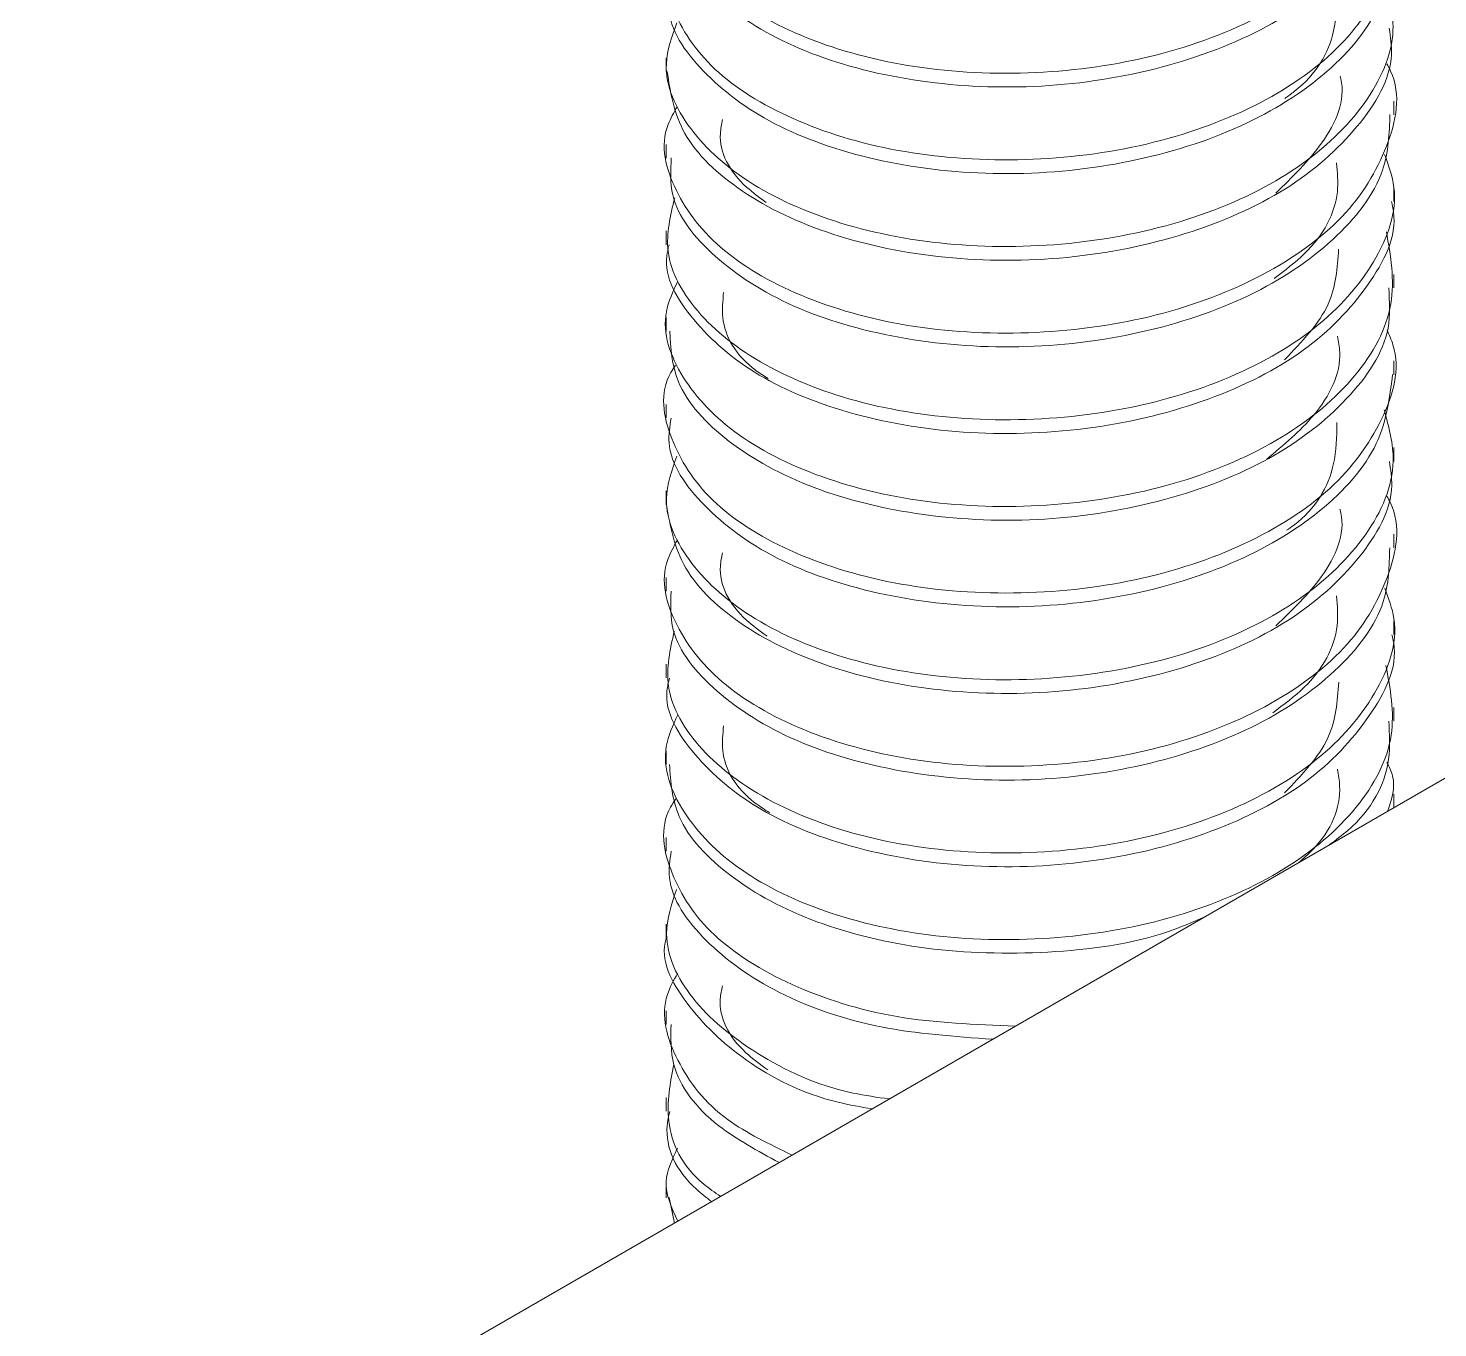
# Model space of a CAD drawing. Extents: x -976302 to -776254, y 5665 to 231437.
# Drawn here: x -791818.7 to -791701.7, y 80871.2 to 80979 of the extents above; entities that cross this region are included whole.
import ezdxf

# ---------------------------------------------------------------- set-up
doc = ezdxf.new("R2010")
doc.units = 0
doc.header["$LTSCALE"] = 1000
doc.header["$MEASUREMENT"] = 0

msp = doc.modelspace()

# ---------------------------------------------------------------- linework, layer by layer
at = {"linetype": 'Continuous', "lineweight": 15}
for p, q in [((-794289.17, 79422.73), (-791446.94, 81063.52)), ((-794289.17, 79422.73), (-791446.94, 81063.52)), ((-791765.74, 80976.59), (-791765.74, 80975.45)), ((-791765.74, 80976.59), (-791765.74, 80975.45)), ((-791705.35, 80971.85), (-791705.35, 80972.99)), ((-791705.35, 80971.85), (-791705.35, 80972.99)), ((-791765.74, 80969.4), (-791765.74, 80968.26)), ((-791765.74, 80969.4), (-791765.74, 80968.26)), ((-791705.35, 80964.66), (-791705.35, 80965.81)), ((-791705.35, 80964.66), (-791705.35, 80965.81)), ((-791765.74, 80962.21), (-791765.74, 80961.07)), ((-791765.74, 80962.21), (-791765.74, 80961.07)), ((-791705.35, 80957.48), (-791705.35, 80958.61)), ((-791705.35, 80957.48), (-791705.35, 80958.61)), ((-791765.74, 80955.02), (-791765.74, 80953.88)), ((-791765.74, 80955.02), (-791765.74, 80953.88)), ((-791705.35, 80950.28), (-791705.35, 80951.42)), ((-791705.35, 80950.28), (-791705.35, 80951.42)), ((-791765.74, 80947.82), (-791765.74, 80946.69)), ((-791765.74, 80947.82), (-791765.74, 80946.69)), ((-791705.35, 80943.09), (-791705.35, 80944.23)), ((-791705.35, 80943.09), (-791705.35, 80944.23)), ((-791765.74, 80940.64), (-791765.74, 80939.49)), ((-791765.74, 80940.64), (-791765.74, 80939.49)), ((-791705.35, 80935.9), (-791705.35, 80937.04)), ((-791705.35, 80935.9), (-791705.35, 80937.04)), ((-791765.74, 80933.44), (-791765.74, 80932.31)), ((-791765.74, 80933.44), (-791765.74, 80932.31)), ((-791705.35, 80928.71), (-791705.35, 80929.85)), ((-791705.35, 80928.71), (-791705.35, 80929.85)), ((-791765.74, 80926.25), (-791765.74, 80925.11)), ((-791765.74, 80926.25), (-791765.74, 80925.11)), ((-791705.35, 80921.52), (-791705.35, 80922.66)), ((-791705.35, 80921.52), (-791705.35, 80922.66)), ((-791765.74, 80919.07), (-791765.74, 80917.92)), ((-791765.74, 80919.07), (-791765.74, 80917.92)), ((-791705.35, 80914.34), (-791705.35, 80915.47)), ((-791705.35, 80914.34), (-791705.35, 80915.47)), ((-791765.74, 80911.87), (-791765.74, 80910.73)), ((-791765.74, 80911.87), (-791765.74, 80910.73)), ((-791765.74, 80904.68), (-791765.74, 80903.54)), ((-791765.74, 80904.68), (-791765.74, 80903.54)), ((-791765.74, 80897.49), (-791765.74, 80896.35)), ((-791765.74, 80897.49), (-791765.74, 80896.35)), ((-791765.74, 80890.3), (-791765.74, 80889.16)), ((-791765.74, 80890.3), (-791765.74, 80889.16)), ((-791765.74, 80883.11), (-791765.74, 80881.97)), ((-791765.74, 80883.11), (-791765.74, 80881.97)), ((-791765.06, 80879.87), (-791765.49, 80881.98)), ((-791765.06, 80879.87), (-791765.49, 80881.98))]:
    msp.add_line(p, q, dxfattribs=at)
for points, knots in [([(-791764.78, 80993.99), (-791765.16, 80993.2), (-791766.39, 80990.65), (-791764.83, 80986.05), (-791760.32, 80981.15), (-791752.82, 80977.39), (-791743.42, 80975.28), (-791733.12, 80975.16), (-791723.1, 80976.98), (-791714.46, 80980.71), (-791708.27, 80985.81), (-791704.93, 80991.91), (-791705.6, 80996.08), (-791705.93, 80998.15)], [0, 0, 0, 0, 0.042763, 0.138567, 0.234345, 0.330141, 0.425922, 0.5217, 0.617495, 0.713274, 0.809082, 0.904857, 1, 1, 1, 1]), ([(-791764.78, 80993.99), (-791765.16, 80993.2), (-791766.39, 80990.65), (-791764.83, 80986.05), (-791760.32, 80981.15), (-791752.82, 80977.39), (-791743.42, 80975.28), (-791733.12, 80975.16), (-791723.1, 80976.98), (-791714.46, 80980.71), (-791708.27, 80985.81), (-791704.93, 80991.91), (-791705.6, 80996.08), (-791705.93, 80998.15)], [0, 0, 0, 0, 0.042763, 0.138567, 0.234345, 0.330141, 0.425922, 0.5217, 0.617495, 0.713274, 0.809082, 0.904857, 1, 1, 1, 1]), ([(-791705.77, 80993.43), (-791705.71, 80992.26), (-791705.54, 80989), (-791709.04, 80983.91), (-791715.53, 80978.91), (-791724.45, 80975.51), (-791734.57, 80973.89), (-791744.82, 80974.36), (-791754.04, 80976.68), (-791761.06, 80980.64), (-791765.23, 80985.28), (-791765.36, 80988.48), (-791765.41, 80989.85)], [0, 0, 0, 0, 0.060044, 0.167522, 0.275, 0.38249, 0.489961, 0.597462, 0.704936, 0.812429, 0.919904, 1, 1, 1, 1]), ([(-791705.77, 80993.43), (-791705.71, 80992.26), (-791705.54, 80989), (-791709.04, 80983.91), (-791715.53, 80978.91), (-791724.45, 80975.51), (-791734.57, 80973.89), (-791744.82, 80974.36), (-791754.04, 80976.68), (-791761.06, 80980.64), (-791765.23, 80985.28), (-791765.36, 80988.48), (-791765.41, 80989.85)], [0, 0, 0, 0, 0.060044, 0.167522, 0.275, 0.38249, 0.489961, 0.597462, 0.704936, 0.812429, 0.919904, 1, 1, 1, 1]), ([(-791764.98, 80987.04), (-791765.09, 80986.88), (-791766.37, 80985.02), (-791765.68, 80981.01), (-791762.56, 80975.78), (-791756.05, 80971.52), (-791747.31, 80968.69), (-791737.22, 80967.79), (-791726.94, 80968.83), (-791717.65, 80971.84), (-791710.31, 80976.48), (-791706.1, 80982.21), (-791704.67, 80986.98), (-791705.73, 80989.44), (-791705.92, 80989.89)], [0, 0, 0, 0, 0.008871, 0.105857, 0.202841, 0.29982, 0.396816, 0.493791, 0.590792, 0.687769, 0.784762, 0.881742, 0.978718, 1, 1, 1, 1]), ([(-791764.98, 80987.04), (-791765.09, 80986.88), (-791766.37, 80985.02), (-791765.68, 80981.01), (-791762.56, 80975.78), (-791756.05, 80971.52), (-791747.31, 80968.69), (-791737.22, 80967.79), (-791726.94, 80968.83), (-791717.65, 80971.84), (-791710.31, 80976.48), (-791706.1, 80982.21), (-791704.67, 80986.98), (-791705.73, 80989.44), (-791705.92, 80989.89)], [0, 0, 0, 0, 0.008871, 0.105857, 0.202841, 0.29982, 0.396816, 0.493791, 0.590792, 0.687769, 0.784762, 0.881742, 0.978718, 1, 1, 1, 1]), ([(-791705.43, 80986.24), (-791705.7, 80984.25), (-791706.26, 80980.18), (-791711.27, 80974.59), (-791718.83, 80970.17), (-791728.36, 80967.45), (-791738.67, 80966.64), (-791748.63, 80967.88), (-791757.16, 80970.86), (-791763.03, 80975.36), (-791765.86, 80979.53), (-791765.45, 80981.99), (-791765.35, 80982.63)], [0, 0, 0, 0, 0.102498, 0.209988, 0.317501, 0.424991, 0.532483, 0.639988, 0.747478, 0.855, 0.962487, 1, 1, 1, 1]), ([(-791705.43, 80986.24), (-791705.7, 80984.25), (-791706.26, 80980.18), (-791711.27, 80974.59), (-791718.83, 80970.17), (-791728.36, 80967.45), (-791738.67, 80966.64), (-791748.63, 80967.88), (-791757.16, 80970.86), (-791763.03, 80975.36), (-791765.86, 80979.53), (-791765.45, 80981.99), (-791765.35, 80982.63)], [0, 0, 0, 0, 0.102498, 0.209988, 0.317501, 0.424991, 0.532483, 0.639988, 0.747478, 0.855, 0.962487, 1, 1, 1, 1]), ([(-791764.85, 80979.49), (-791765.26, 80978.35), (-791766.32, 80975.42), (-791764.15, 80970.56), (-791758.95, 80965.87), (-791750.97, 80962.41), (-791741.29, 80960.72), (-791730.95, 80961), (-791721.13, 80963.23), (-791712.91, 80967.3), (-791707.37, 80972.64), (-791704.83, 80978.32), (-791705.76, 80981.88), (-791706.15, 80983.37)], [0, 0, 0, 0, 0.061048, 0.157642, 0.254215, 0.350815, 0.447384, 0.543963, 0.640544, 0.737117, 0.833711, 0.930281, 1, 1, 1, 1]), ([(-791764.85, 80979.49), (-791765.26, 80978.35), (-791766.32, 80975.42), (-791764.15, 80970.56), (-791758.95, 80965.87), (-791750.97, 80962.41), (-791741.29, 80960.72), (-791730.95, 80961), (-791721.13, 80963.23), (-791712.91, 80967.3), (-791707.37, 80972.64), (-791704.83, 80978.32), (-791705.76, 80981.88), (-791706.15, 80983.37)], [0, 0, 0, 0, 0.061048, 0.157642, 0.254215, 0.350815, 0.447384, 0.543963, 0.640544, 0.737117, 0.833711, 0.930281, 1, 1, 1, 1]), ([(-791710.09, 80982.27), (-791710.09, 80981.12), (-791710.1, 80978.17), (-791711.92, 80974.95), (-791714.14, 80973.4), (-791714.41, 80973.21)], [0, 0, 0, 0, 0.3608672, 0.9226714, 1, 1, 1, 1]), ([(-791710.09, 80982.27), (-791710.09, 80981.12), (-791710.1, 80978.17), (-791711.92, 80974.95), (-791714.14, 80973.4), (-791714.41, 80973.21)], [0, 0, 0, 0, 0.3608672, 0.9226714, 1, 1, 1, 1]), ([(-791705.74, 80979.03), (-791705.63, 80978.31), (-791705.22, 80975.5), (-791708.05, 80970.73), (-791713.91, 80965.46), (-791722.44, 80961.7), (-791732.39, 80959.68), (-791742.71, 80959.71), (-791752.24, 80961.67), (-791759.8, 80965.3), (-791764.83, 80970.13), (-791765.39, 80973.71), (-791765.66, 80975.45)], [0, 0, 0, 0, 0.037309, 0.144812, 0.252302, 0.359821, 0.467308, 0.574819, 0.682311, 0.789809, 0.897309, 1, 1, 1, 1]), ([(-791705.74, 80979.03), (-791705.63, 80978.31), (-791705.22, 80975.5), (-791708.05, 80970.73), (-791713.91, 80965.46), (-791722.44, 80961.7), (-791732.39, 80959.68), (-791742.71, 80959.71), (-791752.24, 80961.67), (-791759.8, 80965.3), (-791764.83, 80970.13), (-791765.39, 80973.71), (-791765.66, 80975.45)], [0, 0, 0, 0, 0.037309, 0.144812, 0.252302, 0.359821, 0.467308, 0.574819, 0.682311, 0.789809, 0.897309, 1, 1, 1, 1]), ([(-791764.82, 80972.52), (-791765.1, 80972.03), (-791766.4, 80969.81), (-791765.3, 80965.47), (-791761.42, 80960.41), (-791754.37, 80956.41), (-791745.26, 80953.95), (-791735.03, 80953.47), (-791724.86, 80954.92), (-791715.92, 80958.32), (-791709.11, 80963.23), (-791705.62, 80969.14), (-791704.66, 80973.7), (-791705.82, 80975.89), (-791705.93, 80976.09)], [0, 0, 0, 0, 0.027134, 0.1234523, 0.2197527, 0.31606, 0.4123679, 0.5086641, 0.604986, 0.7012855, 0.7976097, 0.8939059, 0.9902097, 1, 1, 1, 1]), ([(-791764.82, 80972.52), (-791765.1, 80972.03), (-791766.4, 80969.81), (-791765.3, 80965.47), (-791761.42, 80960.41), (-791754.37, 80956.41), (-791745.26, 80953.95), (-791735.03, 80953.47), (-791724.86, 80954.92), (-791715.92, 80958.32), (-791709.11, 80963.23), (-791705.62, 80969.14), (-791704.66, 80973.7), (-791705.82, 80975.89), (-791705.93, 80976.09)], [0, 0, 0, 0, 0.027134, 0.1234523, 0.2197527, 0.31606, 0.4123679, 0.5086641, 0.604986, 0.7012855, 0.7976097, 0.8939059, 0.9902097, 1, 1, 1, 1]), ([(-791709.81, 80975.07), (-791709.79, 80974.99), (-791709.31, 80973.14), (-791710.84, 80969.55), (-791713.78, 80966.69), (-791715.15, 80965.35)], [0, 0, 0, 0, 0.0226354, 0.5417076, 1, 1, 1, 1]), ([(-791709.81, 80975.07), (-791709.79, 80974.99), (-791709.31, 80973.14), (-791710.84, 80969.55), (-791713.78, 80966.69), (-791715.15, 80965.35)], [0, 0, 0, 0, 0.0226354, 0.5417076, 1, 1, 1, 1]), ([(-791705.68, 80971.87), (-791705.73, 80970.31), (-791705.85, 80966.67), (-791710.02, 80961.32), (-791717.03, 80956.58), (-791726.25, 80953.49), (-791736.49, 80952.25), (-791746.62, 80953.09), (-791755.54, 80955.71), (-791762.04, 80959.94), (-791765.54, 80964.37), (-791765.37, 80967.24), (-791765.31, 80968.27)], [0, 0, 0, 0, 0.079908, 0.187383, 0.294867, 0.402349, 0.509819, 0.617317, 0.724791, 0.832294, 0.939764, 1, 1, 1, 1]), ([(-791705.68, 80971.87), (-791705.73, 80970.31), (-791705.85, 80966.67), (-791710.02, 80961.32), (-791717.03, 80956.58), (-791726.25, 80953.49), (-791736.49, 80952.25), (-791746.62, 80953.09), (-791755.54, 80955.71), (-791762.04, 80959.94), (-791765.54, 80964.37), (-791765.37, 80967.24), (-791765.31, 80968.27)], [0, 0, 0, 0, 0.079908, 0.187383, 0.294867, 0.402349, 0.509819, 0.617317, 0.724791, 0.832294, 0.939764, 1, 1, 1, 1]), ([(-791757.44, 80964.58), (-791758, 80964.99), (-791760.25, 80966.61), (-791761.53, 80969.16), (-791761.14, 80971.07), (-791761.06, 80971.46)], [0, 0, 0, 0, 0.208927, 0.839793, 1, 1, 1, 1]), ([(-791757.44, 80964.58), (-791758, 80964.99), (-791760.25, 80966.61), (-791761.53, 80969.16), (-791761.14, 80971.07), (-791761.06, 80971.46)], [0, 0, 0, 0, 0.208927, 0.839793, 1, 1, 1, 1]), ([(-791765.03, 80964.97), (-791765.39, 80963.49), (-791766.19, 80960.19), (-791763.31, 80955.1), (-791757.47, 80950.65), (-791749.04, 80947.5), (-791739.13, 80946.24), (-791728.79, 80946.92), (-791719.24, 80949.57), (-791711.47, 80953.96), (-791706.62, 80959.52), (-791704.74, 80964.71), (-791705.79, 80967.66), (-791706.12, 80968.57)], [0, 0, 0, 0, 0.079313, 0.176775, 0.274223, 0.3717, 0.469145, 0.566611, 0.664062, 0.761517, 0.858977, 0.956422, 1, 1, 1, 1]), ([(-791765.03, 80964.97), (-791765.39, 80963.49), (-791766.19, 80960.19), (-791763.31, 80955.1), (-791757.47, 80950.65), (-791749.04, 80947.5), (-791739.13, 80946.24), (-791728.79, 80946.92), (-791719.24, 80949.57), (-791711.47, 80953.96), (-791706.62, 80959.52), (-791704.74, 80964.71), (-791705.79, 80967.66), (-791706.12, 80968.57)], [0, 0, 0, 0, 0.079313, 0.176775, 0.274223, 0.3717, 0.469145, 0.566611, 0.664062, 0.761517, 0.858977, 0.956422, 1, 1, 1, 1]), ([(-791710.12, 80967.87), (-791710.04, 80967.07), (-791709.79, 80964.48), (-791711.65, 80961), (-791714.4, 80958.94), (-791715.28, 80958.27)], [0, 0, 0, 0, 0.232256, 0.753182, 1, 1, 1, 1]), ([(-791710.12, 80967.87), (-791710.04, 80967.07), (-791709.79, 80964.48), (-791711.65, 80961), (-791714.4, 80958.94), (-791715.28, 80958.27)], [0, 0, 0, 0, 0.232256, 0.753182, 1, 1, 1, 1]), ([(-791705.55, 80964.65), (-791705.49, 80964.36), (-791704.95, 80962.01), (-791707.22, 80957.58), (-791712.39, 80952.08), (-791720.5, 80947.97), (-791730.22, 80945.57), (-791740.57, 80945.15), (-791750.33, 80946.73), (-791758.5, 80950.02), (-791763.76, 80954.72), (-791766.1, 80958.64), (-791765.58, 80960.75), (-791765.5, 80961.05)], [0, 0, 0, 0, 0.01465, 0.122179, 0.229686, 0.337224, 0.444726, 0.552242, 0.659757, 0.767265, 0.874793, 0.982297, 1, 1, 1, 1]), ([(-791705.55, 80964.65), (-791705.49, 80964.36), (-791704.95, 80962.01), (-791707.22, 80957.58), (-791712.39, 80952.08), (-791720.5, 80947.97), (-791730.22, 80945.57), (-791740.57, 80945.15), (-791750.33, 80946.73), (-791758.5, 80950.02), (-791763.76, 80954.72), (-791766.1, 80958.64), (-791765.58, 80960.75), (-791765.5, 80961.05)], [0, 0, 0, 0, 0.01465, 0.122179, 0.229686, 0.337224, 0.444726, 0.552242, 0.659757, 0.767265, 0.874793, 0.982297, 1, 1, 1, 1]), ([(-791764.78, 80958.02), (-791765.17, 80957.19), (-791766.38, 80954.59), (-791764.75, 80949.96), (-791760.16, 80945.08), (-791752.6, 80941.36), (-791743.16, 80939.3), (-791732.85, 80939.23), (-791722.85, 80941.1), (-791714.26, 80944.87), (-791708.15, 80950.01), (-791704.91, 80956.06), (-791705.62, 80960.15), (-791705.97, 80962.15)], [0, 0, 0, 0, 0.045054, 0.140953, 0.236827, 0.332719, 0.428594, 0.524468, 0.620357, 0.716231, 0.812134, 0.908004, 1, 1, 1, 1]), ([(-791764.78, 80958.02), (-791765.17, 80957.19), (-791766.38, 80954.59), (-791764.75, 80949.96), (-791760.16, 80945.08), (-791752.6, 80941.36), (-791743.16, 80939.3), (-791732.85, 80939.23), (-791722.85, 80941.1), (-791714.26, 80944.87), (-791708.15, 80950.01), (-791704.91, 80956.06), (-791705.62, 80960.15), (-791705.97, 80962.15)], [0, 0, 0, 0, 0.045054, 0.140953, 0.236827, 0.332719, 0.428594, 0.524468, 0.620357, 0.716231, 0.812134, 0.908004, 1, 1, 1, 1]), ([(-791709.94, 80960.7), (-791710.04, 80959.15), (-791710.26, 80955.86), (-791712.98, 80953.02), (-791714.43, 80951.52)], [0, 0, 0, 0, 0.472172, 1, 1, 1, 1]), ([(-791709.94, 80960.7), (-791710.04, 80959.15), (-791710.26, 80955.86), (-791712.98, 80953.02), (-791714.43, 80951.52)], [0, 0, 0, 0, 0.472172, 1, 1, 1, 1]), ([(-791705.78, 80957.48), (-791705.71, 80956.36), (-791705.5, 80953.16), (-791708.9, 80948.11), (-791715.32, 80943.07), (-791724.19, 80939.62), (-791734.3, 80937.95), (-791744.56, 80938.37), (-791753.82, 80940.64), (-791760.91, 80944.56), (-791765.18, 80949.23), (-791765.36, 80952.48), (-791765.43, 80953.89)], [0, 0, 0, 0, 0.057192, 0.164673, 0.27215, 0.379644, 0.487115, 0.594618, 0.702092, 0.809585, 0.917062, 1, 1, 1, 1]), ([(-791705.78, 80957.48), (-791705.71, 80956.36), (-791705.5, 80953.16), (-791708.9, 80948.11), (-791715.32, 80943.07), (-791724.19, 80939.62), (-791734.3, 80937.95), (-791744.56, 80938.37), (-791753.82, 80940.64), (-791760.91, 80944.56), (-791765.18, 80949.23), (-791765.36, 80952.48), (-791765.43, 80953.89)], [0, 0, 0, 0, 0.057192, 0.164673, 0.27215, 0.379644, 0.487115, 0.594618, 0.702092, 0.809585, 0.917062, 1, 1, 1, 1]), ([(-791757.28, 80949.96), (-791757.63, 80950.18), (-791759.8, 80951.57), (-791761.27, 80954.17), (-791761.04, 80956.4), (-791760.97, 80957.09)], [0, 0, 0, 0, 0.116946, 0.72583, 1, 1, 1, 1]), ([(-791757.28, 80949.96), (-791757.63, 80950.18), (-791759.8, 80951.57), (-791761.27, 80954.17), (-791761.04, 80956.4), (-791760.97, 80957.09)], [0, 0, 0, 0, 0.116946, 0.72583, 1, 1, 1, 1]), ([(-791764.95, 80951.07), (-791765.09, 80950.87), (-791766.37, 80948.96), (-791765.64, 80944.91), (-791762.42, 80939.7), (-791755.84, 80935.47), (-791747.05, 80932.69), (-791736.95, 80931.84), (-791726.68, 80932.93), (-791717.43, 80935.99), (-791710.15, 80940.66), (-791706.03, 80946.42), (-791704.67, 80951.17), (-791705.74, 80953.59), (-791705.92, 80954)], [0, 0, 0, 0, 0.011183, 0.108083, 0.204979, 0.301871, 0.398778, 0.495665, 0.59258, 0.689469, 0.786375, 0.883267, 0.980156, 1, 1, 1, 1]), ([(-791764.95, 80951.07), (-791765.09, 80950.87), (-791766.37, 80948.96), (-791765.64, 80944.91), (-791762.42, 80939.7), (-791755.84, 80935.47), (-791747.05, 80932.69), (-791736.95, 80931.84), (-791726.68, 80932.93), (-791717.43, 80935.99), (-791710.15, 80940.66), (-791706.03, 80946.42), (-791704.67, 80951.17), (-791705.74, 80953.59), (-791705.92, 80954)], [0, 0, 0, 0, 0.011183, 0.108083, 0.204979, 0.301871, 0.398778, 0.495665, 0.59258, 0.689469, 0.786375, 0.883267, 0.980156, 1, 1, 1, 1]), ([(-791710.03, 80953.48), (-791709.95, 80953.04), (-791709.54, 80950.81), (-791711.38, 80947.06), (-791714.51, 80944.43), (-791715.9, 80943.27)], [0, 0, 0, 0, 0.1215869, 0.608771, 1, 1, 1, 1]), ([(-791710.03, 80953.48), (-791709.95, 80953.04), (-791709.54, 80950.81), (-791711.38, 80947.06), (-791714.51, 80944.43), (-791715.9, 80943.27)], [0, 0, 0, 0, 0.1215869, 0.608771, 1, 1, 1, 1]), ([(-791705.46, 80950.29), (-791705.7, 80948.35), (-791706.2, 80944.33), (-791711.11, 80938.77), (-791718.6, 80934.32), (-791728.09, 80931.54), (-791738.4, 80930.68), (-791748.38, 80931.87), (-791756.97, 80934.81), (-791762.91, 80939.28), (-791765.82, 80943.48), (-791765.44, 80945.99), (-791765.33, 80946.68)], [0, 0, 0, 0, 0.099675, 0.207162, 0.314671, 0.422158, 0.529646, 0.63715, 0.744637, 0.852156, 0.959639, 1, 1, 1, 1]), ([(-791705.46, 80950.29), (-791705.7, 80948.35), (-791706.2, 80944.33), (-791711.11, 80938.77), (-791718.6, 80934.32), (-791728.09, 80931.54), (-791738.4, 80930.68), (-791748.38, 80931.87), (-791756.97, 80934.81), (-791762.91, 80939.28), (-791765.82, 80943.48), (-791765.44, 80945.99), (-791765.33, 80946.68)], [0, 0, 0, 0, 0.099675, 0.207162, 0.314671, 0.422158, 0.529646, 0.63715, 0.744637, 0.852156, 0.959639, 1, 1, 1, 1]), ([(-791764.86, 80943.52), (-791765.27, 80942.34), (-791766.31, 80939.36), (-791764.05, 80934.47), (-791758.77, 80929.81), (-791750.74, 80926.38), (-791741.02, 80924.74), (-791730.67, 80925.08), (-791720.89, 80927.36), (-791712.73, 80931.48), (-791707.26, 80936.85), (-791704.82, 80942.46), (-791705.77, 80945.94), (-791706.16, 80947.36)], [0, 0, 0, 0, 0.063341, 0.16004, 0.256718, 0.353423, 0.450098, 0.546783, 0.643469, 0.740148, 0.836846, 0.933521, 1, 1, 1, 1]), ([(-791764.86, 80943.52), (-791765.27, 80942.34), (-791766.31, 80939.36), (-791764.05, 80934.47), (-791758.77, 80929.81), (-791750.74, 80926.38), (-791741.02, 80924.74), (-791730.67, 80925.08), (-791720.89, 80927.36), (-791712.73, 80931.48), (-791707.26, 80936.85), (-791704.82, 80942.46), (-791705.77, 80945.94), (-791706.16, 80947.36)], [0, 0, 0, 0, 0.063341, 0.16004, 0.256718, 0.353423, 0.450098, 0.546783, 0.643469, 0.740148, 0.836846, 0.933521, 1, 1, 1, 1]), ([(-791710.08, 80946.32), (-791710.1, 80945.14), (-791710.13, 80942.18), (-791711.91, 80939), (-791714.05, 80937.5), (-791714.25, 80937.37)], [0, 0, 0, 0, 0.37257, 0.942902, 1, 1, 1, 1]), ([(-791710.08, 80946.32), (-791710.1, 80945.14), (-791710.13, 80942.18), (-791711.91, 80939), (-791714.05, 80937.5), (-791714.25, 80937.37)], [0, 0, 0, 0, 0.37257, 0.942902, 1, 1, 1, 1]), ([(-791705.72, 80943.08), (-791705.62, 80942.41), (-791705.19, 80939.66), (-791707.94, 80934.93), (-791713.71, 80929.63), (-791722.19, 80925.83), (-791732.12, 80923.76), (-791742.44, 80923.73), (-791752, 80925.64), (-791759.64, 80929.23), (-791764.77, 80934.08), (-791765.4, 80937.7), (-791765.71, 80939.49)], [0, 0, 0, 0, 0.034461, 0.141968, 0.249462, 0.356985, 0.464475, 0.571988, 0.679484, 0.786985, 0.894489, 1, 1, 1, 1]), ([(-791705.72, 80943.08), (-791705.62, 80942.41), (-791705.19, 80939.66), (-791707.94, 80934.93), (-791713.71, 80929.63), (-791722.19, 80925.83), (-791732.12, 80923.76), (-791742.44, 80923.73), (-791752, 80925.64), (-791759.64, 80929.23), (-791764.77, 80934.08), (-791765.4, 80937.7), (-791765.71, 80939.49)], [0, 0, 0, 0, 0.034461, 0.141968, 0.249462, 0.356985, 0.464475, 0.571988, 0.679484, 0.786985, 0.894489, 1, 1, 1, 1]), ([(-791764.81, 80936.55), (-791765.11, 80936.02), (-791766.4, 80933.75), (-791765.24, 80929.38), (-791761.27, 80924.33), (-791754.15, 80920.36), (-791745, 80917.96), (-791734.76, 80917.53), (-791724.6, 80919.03), (-791715.71, 80922.48), (-791708.97, 80927.42), (-791705.57, 80933.35), (-791704.66, 80937.89), (-791705.84, 80940.04), (-791705.93, 80940.21)], [0, 0, 0, 0, 0.029394, 0.125632, 0.22185, 0.318077, 0.414301, 0.510516, 0.606755, 0.702973, 0.799216, 0.89543, 0.991653, 1, 1, 1, 1]), ([(-791764.81, 80936.55), (-791765.11, 80936.02), (-791766.4, 80933.75), (-791765.24, 80929.38), (-791761.27, 80924.33), (-791754.15, 80920.36), (-791745, 80917.96), (-791734.76, 80917.53), (-791724.6, 80919.03), (-791715.71, 80922.48), (-791708.97, 80927.42), (-791705.57, 80933.35), (-791704.66, 80937.89), (-791705.84, 80940.04), (-791705.93, 80940.21)], [0, 0, 0, 0, 0.029394, 0.125632, 0.22185, 0.318077, 0.414301, 0.510516, 0.606755, 0.702973, 0.799216, 0.89543, 0.991653, 1, 1, 1, 1]), ([(-791709.83, 80939.11), (-791709.8, 80939.02), (-791709.32, 80937.15), (-791710.85, 80933.57), (-791713.78, 80930.75), (-791715.14, 80929.44)], [0, 0, 0, 0, 0.028342, 0.549221, 1, 1, 1, 1]), ([(-791709.83, 80939.11), (-791709.8, 80939.02), (-791709.32, 80937.15), (-791710.85, 80933.57), (-791713.78, 80930.75), (-791715.14, 80929.44)], [0, 0, 0, 0, 0.028342, 0.549221, 1, 1, 1, 1]), ([(-791705.7, 80935.92), (-791705.73, 80934.42), (-791705.81, 80930.82), (-791709.87, 80925.51), (-791716.81, 80920.74), (-791725.99, 80917.6), (-791736.21, 80916.3), (-791746.37, 80917.09), (-791755.33, 80919.67), (-791761.91, 80923.86), (-791765.5, 80928.32), (-791765.37, 80931.24), (-791765.32, 80932.31)], [0, 0, 0, 0, 0.077065, 0.184538, 0.292021, 0.399503, 0.506973, 0.61447, 0.721944, 0.829445, 0.936914, 1, 1, 1, 1]), ([(-791705.7, 80935.92), (-791705.73, 80934.42), (-791705.81, 80930.82), (-791709.87, 80925.51), (-791716.81, 80920.74), (-791725.99, 80917.6), (-791736.21, 80916.3), (-791746.37, 80917.09), (-791755.33, 80919.67), (-791761.91, 80923.86), (-791765.5, 80928.32), (-791765.37, 80931.24), (-791765.32, 80932.31)], [0, 0, 0, 0, 0.077065, 0.184538, 0.292021, 0.399503, 0.506973, 0.61447, 0.721944, 0.829445, 0.936914, 1, 1, 1, 1]), ([(-791757.37, 80928.58), (-791757.97, 80929.01), (-791760.25, 80930.67), (-791761.54, 80933.24), (-791761.14, 80935.14), (-791761.06, 80935.51)], [0, 0, 0, 0, 0.2225965, 0.8479933, 1, 1, 1, 1]), ([(-791757.37, 80928.58), (-791757.97, 80929.01), (-791760.25, 80930.67), (-791761.54, 80933.24), (-791761.14, 80935.14), (-791761.06, 80935.51)], [0, 0, 0, 0, 0.2225965, 0.8479933, 1, 1, 1, 1]), ([(-791765.07, 80928.99), (-791765.41, 80927.47), (-791766.17, 80924.13), (-791763.19, 80919.02), (-791757.27, 80914.59), (-791748.8, 80911.49), (-791738.85, 80910.28), (-791728.53, 80911.01), (-791719.01, 80913.72), (-791711.3, 80918.14), (-791706.54, 80923.72), (-791704.73, 80928.85), (-791705.79, 80931.73), (-791706.1, 80932.57)], [0, 0, 0, 0, 0.081597, 0.179174, 0.276738, 0.374329, 0.471891, 0.569474, 0.66704, 0.764612, 0.862186, 0.959747, 1, 1, 1, 1]), ([(-791765.07, 80928.99), (-791765.41, 80927.47), (-791766.17, 80924.13), (-791763.19, 80919.02), (-791757.27, 80914.59), (-791748.8, 80911.49), (-791738.85, 80910.28), (-791728.53, 80911.01), (-791719.01, 80913.72), (-791711.3, 80918.14), (-791706.54, 80923.72), (-791704.73, 80928.85), (-791705.79, 80931.73), (-791706.1, 80932.57)], [0, 0, 0, 0, 0.081597, 0.179174, 0.276738, 0.374329, 0.471891, 0.569474, 0.66704, 0.764612, 0.862186, 0.959747, 1, 1, 1, 1]), ([(-791710.12, 80931.92), (-791710.04, 80931.1), (-791709.81, 80928.48), (-791711.71, 80924.97), (-791714.49, 80922.9), (-791715.4, 80922.22)], [0, 0, 0, 0, 0.235169, 0.750008, 1, 1, 1, 1]), ([(-791710.12, 80931.92), (-791710.04, 80931.1), (-791709.81, 80928.48), (-791711.71, 80924.97), (-791714.49, 80922.9), (-791715.4, 80922.22)], [0, 0, 0, 0, 0.235169, 0.750008, 1, 1, 1, 1]), ([(-791705.52, 80928.69), (-791705.46, 80928.47), (-791704.91, 80926.17), (-791707.13, 80921.79), (-791712.2, 80916.26), (-791720.26, 80912.1), (-791729.95, 80909.65), (-791740.3, 80909.18), (-791750.09, 80910.72), (-791758.31, 80913.96), (-791763.67, 80918.63), (-791766.07, 80922.59), (-791765.55, 80924.75), (-791765.47, 80925.1)], [0, 0, 0, 0, 0.01182, 0.119349, 0.226856, 0.334392, 0.441894, 0.549409, 0.656923, 0.764431, 0.87196, 0.979463, 1, 1, 1, 1]), ([(-791705.52, 80928.69), (-791705.46, 80928.47), (-791704.91, 80926.17), (-791707.13, 80921.79), (-791712.2, 80916.26), (-791720.26, 80912.1), (-791729.95, 80909.65), (-791740.3, 80909.18), (-791750.09, 80910.72), (-791758.31, 80913.96), (-791763.67, 80918.63), (-791766.07, 80922.59), (-791765.55, 80924.75), (-791765.47, 80925.1)], [0, 0, 0, 0, 0.01182, 0.119349, 0.226856, 0.334392, 0.441894, 0.549409, 0.656923, 0.764431, 0.87196, 0.979463, 1, 1, 1, 1]), ([(-791764.78, 80922.05), (-791765.18, 80921.18), (-791766.38, 80918.53), (-791764.67, 80913.86), (-791759.99, 80909.01), (-791752.37, 80905.32), (-791742.89, 80903.32), (-791732.57, 80903.3), (-791722.6, 80905.22), (-791714.06, 80909.04), (-791708.03, 80914.2), (-791704.9, 80920.2), (-791705.65, 80924.22), (-791706.01, 80926.14)], [0, 0, 0, 0, 0.047346, 0.143341, 0.239312, 0.335302, 0.431272, 0.527243, 0.623228, 0.719198, 0.815197, 0.911164, 1, 1, 1, 1]), ([(-791764.78, 80922.05), (-791765.18, 80921.18), (-791766.38, 80918.53), (-791764.67, 80913.86), (-791759.99, 80909.01), (-791752.37, 80905.32), (-791742.89, 80903.32), (-791732.57, 80903.3), (-791722.6, 80905.22), (-791714.06, 80909.04), (-791708.03, 80914.2), (-791704.9, 80920.2), (-791705.65, 80924.22), (-791706.01, 80926.14)], [0, 0, 0, 0, 0.047346, 0.143341, 0.239312, 0.335302, 0.431272, 0.527243, 0.623228, 0.719198, 0.815197, 0.911164, 1, 1, 1, 1]), ([(-791709.93, 80924.75), (-791710.04, 80923.18), (-791710.26, 80919.9), (-791713, 80917.06), (-791714.42, 80915.59)], [0, 0, 0, 0, 0.479194, 1, 1, 1, 1]), ([(-791709.93, 80924.75), (-791710.04, 80923.18), (-791710.26, 80919.9), (-791713, 80917.06), (-791714.42, 80915.59)], [0, 0, 0, 0, 0.479194, 1, 1, 1, 1]), ([(-791757.15, 80913.92), (-791757.56, 80914.19), (-791759.79, 80915.61), (-791761.29, 80918.25), (-791761.04, 80920.46), (-791760.97, 80921.13)], [0, 0, 0, 0, 0.135652, 0.736165, 1, 1, 1, 1]), ([(-791757.15, 80913.92), (-791757.56, 80914.19), (-791759.79, 80915.61), (-791761.29, 80918.25), (-791761.04, 80920.46), (-791760.97, 80921.13)], [0, 0, 0, 0, 0.135652, 0.736165, 1, 1, 1, 1]), ([(-791705.78, 80921.52), (-791705.71, 80920.47), (-791705.51, 80917.34), (-791707.45, 80913.68), (-791710.16, 80911.67), (-791710.68, 80911.28)], [0, 0, 0, 0, 0.290084, 0.863853, 1, 1, 1, 1]), ([(-791705.78, 80921.52), (-791705.71, 80920.47), (-791705.51, 80917.34), (-791707.45, 80913.68), (-791710.16, 80911.67), (-791710.68, 80911.28)], [0, 0, 0, 0, 0.290084, 0.863853, 1, 1, 1, 1]), ([(-791721.05, 80905.28), (-791722.06, 80904.84), (-791725.89, 80903.18), (-791734.1, 80902.09), (-791744.27, 80902.36), (-791753.6, 80904.61), (-791760.75, 80908.48), (-791765.13, 80913.18), (-791765.36, 80916.48), (-791765.46, 80917.94)], [0, 0, 0, 0, 0.0583612, 0.2207495, 0.3831835, 0.5455757, 0.7079947, 0.8703915, 1, 1, 1, 1]), ([(-791721.05, 80905.28), (-791722.06, 80904.84), (-791725.89, 80903.18), (-791734.1, 80902.09), (-791744.27, 80902.36), (-791753.6, 80904.61), (-791760.75, 80908.48), (-791765.13, 80913.18), (-791765.36, 80916.48), (-791765.46, 80917.94)], [0, 0, 0, 0, 0.0583612, 0.2207495, 0.3831835, 0.5455757, 0.7079947, 0.8703915, 1, 1, 1, 1]), ([(-791710.03, 80917.53), (-791709.95, 80917.07), (-791709.57, 80914.82), (-791710.75, 80911.99), (-791712.85, 80910.14), (-791713.27, 80909.77)], [0, 0, 0, 0, 0.172439, 0.834487, 1, 1, 1, 1]), ([(-791710.03, 80917.53), (-791709.95, 80917.07), (-791709.57, 80914.82), (-791710.75, 80911.99), (-791712.85, 80910.14), (-791713.27, 80909.77)], [0, 0, 0, 0, 0.172439, 0.834487, 1, 1, 1, 1]), ([(-791705.87, 80914.04), (-791705.54, 80915.03), (-791705.08, 80916.42), (-791705.74, 80917.74), (-791705.93, 80918.12)], [0, 0, 0, 0, 0.71223, 1, 1, 1, 1]), ([(-791705.87, 80914.04), (-791705.54, 80915.03), (-791705.08, 80916.42), (-791705.74, 80917.74), (-791705.93, 80918.12)], [0, 0, 0, 0, 0.71223, 1, 1, 1, 1]), ([(-791764.93, 80915.09), (-791765.09, 80914.86), (-791766.38, 80912.9), (-791765.6, 80908.81), (-791762.29, 80903.61), (-791755.63, 80899.45), (-791746.83, 80896.6), (-791740.09, 80896.35), (-791736.74, 80896.22)], [0, 0, 0, 0, 0.027158, 0.222079, 0.416987, 0.61189, 0.806821, 1, 1, 1, 1]), ([(-791764.93, 80915.09), (-791765.09, 80914.86), (-791766.38, 80912.9), (-791765.6, 80908.81), (-791762.29, 80903.61), (-791755.63, 80899.45), (-791746.83, 80896.6), (-791740.09, 80896.35), (-791736.74, 80896.22)], [0, 0, 0, 0, 0.027158, 0.222079, 0.416987, 0.61189, 0.806821, 1, 1, 1, 1]), ([(-791738.64, 80895.13), (-791741.8, 80895.35), (-791748.32, 80895.82), (-791756.76, 80898.78), (-791762.8, 80903.18), (-791765.78, 80907.43), (-791765.43, 80909.99), (-791765.32, 80910.73)], [0, 0, 0, 0, 0.217073, 0.447193, 0.677381, 0.907492, 1, 1, 1, 1]), ([(-791738.64, 80895.13), (-791741.8, 80895.35), (-791748.32, 80895.82), (-791756.76, 80898.78), (-791762.8, 80903.18), (-791765.78, 80907.43), (-791765.43, 80909.99), (-791765.32, 80910.73)], [0, 0, 0, 0, 0.217073, 0.447193, 0.677381, 0.907492, 1, 1, 1, 1]), ([(-791764.88, 80907.55), (-791765.29, 80906.33), (-791766.29, 80903.31), (-791763.97, 80898.35), (-791758.54, 80893.83), (-791752.49, 80890.91), (-791748.23, 80890.31), (-791747.22, 80890.17)], [0, 0, 0, 0, 0.16986, 0.420385, 0.670862, 0.921411, 1, 1, 1, 1]), ([(-791764.88, 80907.55), (-791765.29, 80906.33), (-791766.29, 80903.31), (-791763.97, 80898.35), (-791758.54, 80893.83), (-791752.49, 80890.91), (-791748.23, 80890.31), (-791747.22, 80890.17)], [0, 0, 0, 0, 0.16986, 0.420385, 0.670862, 0.921411, 1, 1, 1, 1]), ([(-791748.64, 80889.35), (-791749.59, 80889.51), (-791753.73, 80890.23), (-791759.52, 80893.25), (-791764.31, 80897.99), (-791766.3, 80901.71), (-791765.73, 80903.52), (-791765.72, 80903.54)], [0, 0, 0, 0, 0.0905823, 0.3929436, 0.695322, 0.9976551, 1, 1, 1, 1]), ([(-791748.64, 80889.35), (-791749.59, 80889.51), (-791753.73, 80890.23), (-791759.52, 80893.25), (-791764.31, 80897.99), (-791766.3, 80901.71), (-791765.73, 80903.52), (-791765.72, 80903.54)], [0, 0, 0, 0, 0.0905823, 0.3929436, 0.695322, 0.9976551, 1, 1, 1, 1]), ([(-791764.8, 80900.58), (-791765.12, 80900.01), (-791766.41, 80897.69), (-791765.13, 80893.31), (-791761.6, 80888.56), (-791757.19, 80886.43), (-791755.28, 80885.51)], [0, 0, 0, 0, 0.106582, 0.430425, 0.754197, 1, 1, 1, 1]), ([(-791764.8, 80900.58), (-791765.12, 80900.01), (-791766.41, 80897.69), (-791765.13, 80893.31), (-791761.6, 80888.56), (-791757.19, 80886.43), (-791755.28, 80885.51)], [0, 0, 0, 0, 0.106582, 0.430425, 0.754197, 1, 1, 1, 1]), ([(-791757.3, 80892.58), (-791757.94, 80893.04), (-791760.26, 80894.73), (-791761.56, 80897.32), (-791761.15, 80899.2), (-791761.07, 80899.55)], [0, 0, 0, 0, 0.2358385, 0.8560143, 1, 1, 1, 1]), ([(-791757.3, 80892.58), (-791757.94, 80893.04), (-791760.26, 80894.73), (-791761.56, 80897.32), (-791761.15, 80899.2), (-791761.07, 80899.55)], [0, 0, 0, 0, 0.2358385, 0.8560143, 1, 1, 1, 1]), ([(-791756.36, 80884.89), (-791758.14, 80885.86), (-791762.28, 80888.1), (-791765.43, 80892.29), (-791765.36, 80895.24), (-791765.33, 80896.36)], [0, 0, 0, 0, 0.318459, 0.740851, 1, 1, 1, 1]), ([(-791756.36, 80884.89), (-791758.14, 80885.86), (-791762.28, 80888.1), (-791765.43, 80892.29), (-791765.36, 80895.24), (-791765.33, 80896.36)], [0, 0, 0, 0, 0.318459, 0.740851, 1, 1, 1, 1]), ([(-791765.1, 80893.06), (-791765.4, 80891.5), (-791766.05, 80888.12), (-791764.25, 80884.16), (-791761.7, 80882.42), (-791761.22, 80882.08)], [0, 0, 0, 0, 0.41266, 0.888961, 1, 1, 1, 1]), ([(-791765.1, 80893.06), (-791765.4, 80891.5), (-791766.05, 80888.12), (-791764.25, 80884.16), (-791761.7, 80882.42), (-791761.22, 80882.08)], [0, 0, 0, 0, 0.41266, 0.888961, 1, 1, 1, 1]), ([(-791761.97, 80881.65), (-791762.4, 80881.99), (-791764.75, 80883.81), (-791766.01, 80886.54), (-791765.53, 80888.75), (-791765.44, 80889.14)], [0, 0, 0, 0, 0.155586, 0.849193, 1, 1, 1, 1]), ([(-791761.97, 80881.65), (-791762.4, 80881.99), (-791764.75, 80883.81), (-791766.01, 80886.54), (-791765.53, 80888.75), (-791765.44, 80889.14)], [0, 0, 0, 0, 0.155586, 0.849193, 1, 1, 1, 1]), ([(-791764.79, 80886.08), (-791765.24, 80885.16), (-791766.22, 80883.16), (-791765.28, 80881.13), (-791764.78, 80880.03)], [0, 0, 0, 0, 0.460448, 1, 1, 1, 1]), ([(-791764.79, 80886.08), (-791765.24, 80885.16), (-791766.22, 80883.16), (-791765.28, 80881.13), (-791764.78, 80880.03)], [0, 0, 0, 0, 0.460448, 1, 1, 1, 1])]:
    msp.add_open_spline(points, degree=3, knots=knots, dxfattribs=at)

doc.saveas('drawing.dxf')
